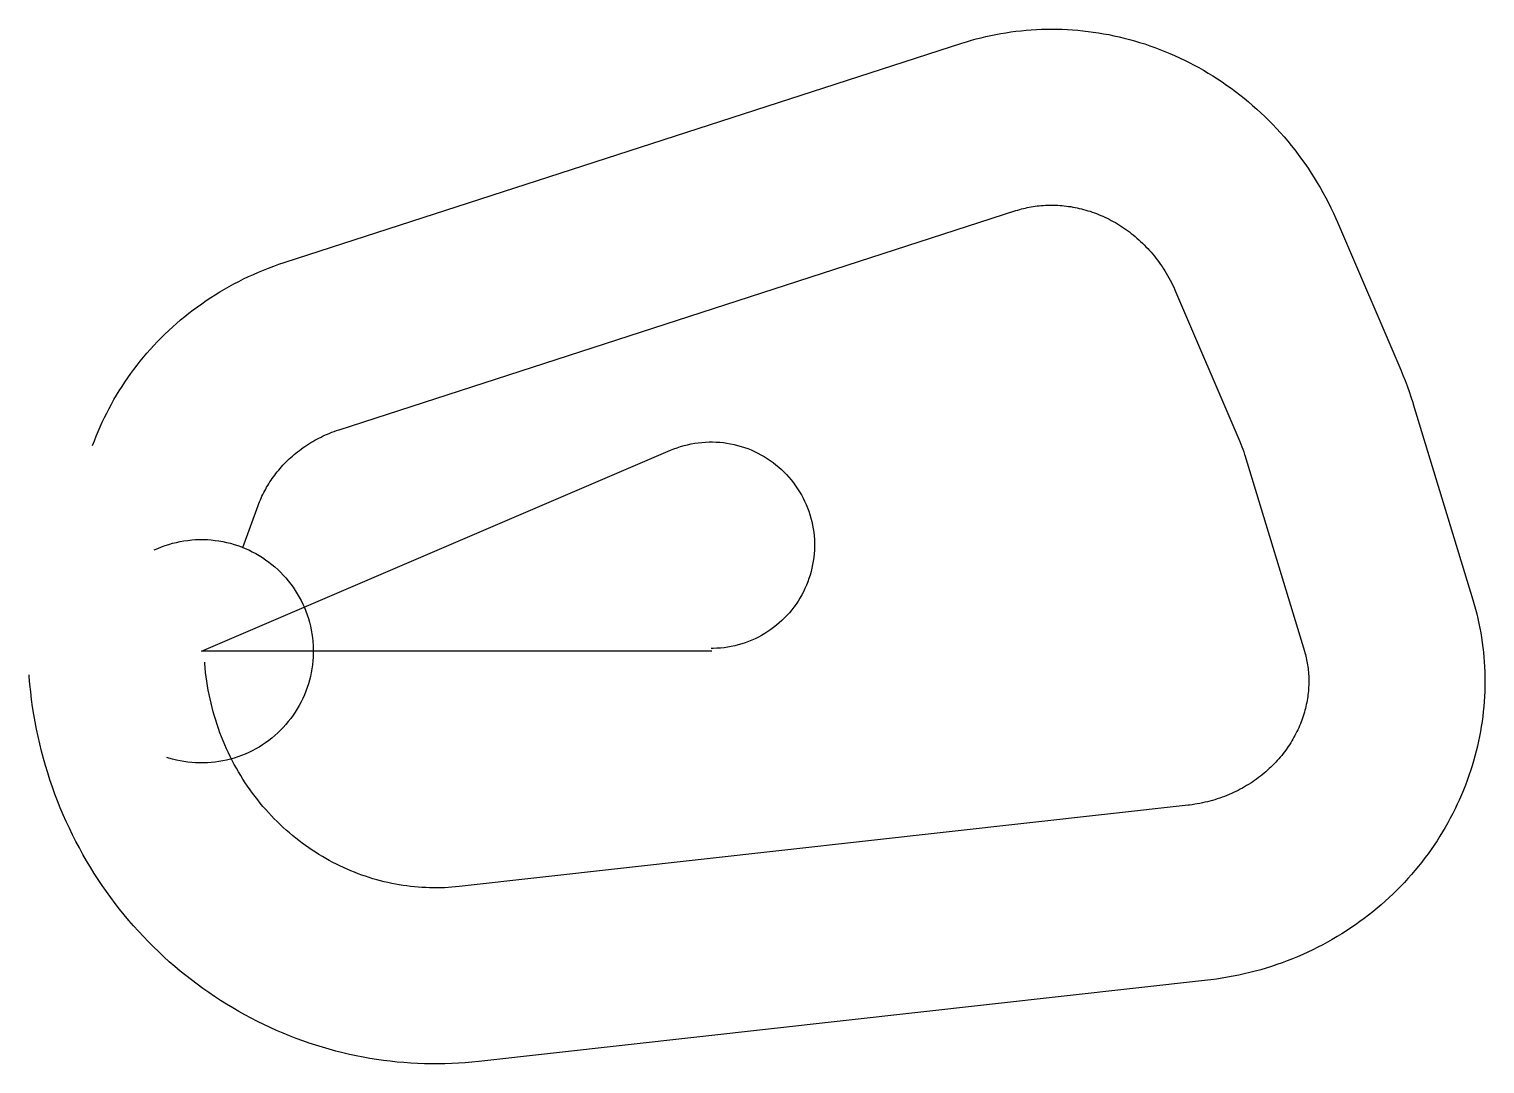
# Model space of a CAD drawing. Header units: metres. Extents: x -4503 to 33531, y -10784 to 16258.
import ezdxf

# ---------------------------------------------------------------- set-up
doc = ezdxf.new("R2010")
doc.units = ezdxf.units.M

msp = doc.modelspace()

# ---------------------------------------------------------------- linework, layer by layer
at = {"layer": 'Boundry', "color": 1}
for p, q in [((2183, 10167), (19864, 15890)), ((3600, 5790), (21280, 11514)), ((29680, 11210), (31333, 7354)), ((25452, 9398), (27104, 5542)), ((31659, 6460), (33217, 1339)), ((27258, 5122), (28816, 0)), ((1084, 2711), (1482, 3810)), ((25776, -4023), (6732, -6150)), ((26286, -8595), (7243, -10721))]:
    msp.add_line(p, q, dxfattribs=at)
at = {"layer": 'NorminalTrack', "color": 1}
msp.add_lwpolyline([(13332, 0), (0, 0), (12254, 5251), (12254, 5251), (12341, 5287), (12430, 5319), (12519, 5349), (12610, 5375), (12701, 5398), (12793, 5418), (12886, 5435), (12979, 5448), (13073, 5458), (13167, 5465), (13261, 5469), (13355, 5469), (13449, 5466), (13543, 5460), (13637, 5451), (13730, 5438), (13823, 5422), (13915, 5402), (14007, 5380), (14097, 5354), (14187, 5326), (14276, 5294), (14363, 5259), (14449, 5221), (14534, 5180), (14617, 5136), (14699, 5089), (14779, 5039), (14858, 4987), (14934, 4932), (15008, 4874), (15081, 4814), (15151, 4751), (15219, 4686), (15285, 4618), (15348, 4548), (15409, 4476), (15467, 4402), (15523, 4326), (15576, 4248), (15626, 4169), (15673, 4087), (15718, 4004), (15759, 3920), (15798, 3834), (15833, 3746), (15866, 3658), (15895, 3569), (15922, 3478), (15945, 3387), (15965, 3295), (15981, 3202), (15995, 3109), (16005, 3015), (16012, 2921), (16015, 2827), (16016, 2733), (16013, 2639), (16007, 2545), (15997, 2451), (15984, 2358), (15968, 2265), (15949, 2172), (15926, 2081), (15901, 1990), (15872, 1901), (15840, 1812), (15805, 1725), (15767, 1638), (15726, 1554), (15682, 1470), (15635, 1388), (15586, 1308), (15533, 1230), (15478, 1154), (15420, 1079), (15360, 1007), (15297, 937), (15232, 869), (15165, 803), (15095, 740), (15023, 679), (14949, 621), (14873, 565), (14795, 512), (14715, 462), (14634, 415), (14551, 370), (14466, 328), (14380, 290), (14293, 254), (14205, 222), (14115, 192), (14025, 166), (13933, 143), (13841, 123), (13748, 106), (13655, 93), (13562, 83), (13468, 76), (13373, 72), (13317, 72)], dxfattribs=at)
at = {"layer": 'WindSpiral', "color": 5}
for points in [[(19864, 15890), (19988, 15929), (20114, 15966), (20240, 16001), (20368, 16034), (20496, 16065), (20625, 16093), (20754, 16119), (20885, 16143), (21016, 16165), (21147, 16185), (21279, 16202), (21412, 16217), (21545, 16230), (21678, 16240), (21812, 16248), (21946, 16254), (22081, 16257), (22216, 16258), (22351, 16257), (22486, 16253), (22622, 16247), (22757, 16239), (22893, 16228), (23028, 16215), (23164, 16199), (23300, 16181), (23435, 16161), (23570, 16138), (23705, 16113), (23840, 16085), (23975, 16055), (24109, 16022), (24243, 15988), (24377, 15950), (24510, 15911), (24643, 15869), (24775, 15825), (24906, 15778), (25037, 15729), (25168, 15677), (25297, 15623), (25426, 15567), (25554, 15509), (25682, 15448), (25808, 15385), (25933, 15319), (26058, 15251), (26181, 15181), (26304, 15109), (26425, 15034), (26546, 14957), (26665, 14878), (26783, 14797), (26899, 14714), (27015, 14628), (27129, 14540), (27242, 14450), (27353, 14358), (27463, 14264), (27571, 14168), (27678, 14070), (27784, 13970), (27887, 13868), (27989, 13764), (28090, 13658), (28189, 13550), (28286, 13440), (28381, 13328), (28474, 13214), (28566, 13099), (28656, 12982), (28743, 12863), (28829, 12742), (28913, 12620), (28995, 12496), (29075, 12371), (29152, 12244), (29228, 12115), (29301, 11985), (29373, 11853), (29442, 11720), (29509, 11586), (29573, 11450), (29635, 11313), (29680, 11210)], [(21280, 11514), (21328, 11529), (21377, 11543), (21426, 11557), (21476, 11570), (21526, 11582), (21576, 11593), (21627, 11603), (21679, 11612), (21730, 11621), (21782, 11629), (21835, 11636), (21888, 11642), (21941, 11647), (21994, 11651), (22048, 11654), (22102, 11656), (22156, 11658), (22211, 11658), (22266, 11658), (22321, 11656), (22376, 11654), (22431, 11650), (22487, 11646), (22543, 11640), (22598, 11634), (22654, 11626), (22710, 11618), (22767, 11608), (22823, 11598), (22879, 11586), (22935, 11574), (22992, 11560), (23048, 11546), (23104, 11530), (23160, 11513), (23217, 11496), (23273, 11477), (23329, 11457), (23384, 11436), (23440, 11414), (23495, 11391), (23551, 11367), (23606, 11342), (23661, 11315), (23715, 11288), (23769, 11260), (23823, 11230), (23877, 11200), (23931, 11168), (23984, 11136), (24036, 11102), (24088, 11068), (24140, 11032), (24192, 10995), (24243, 10957), (24293, 10919), (24343, 10879), (24392, 10838), (24441, 10796), (24490, 10753), (24537, 10709), (24585, 10664), (24631, 10619), (24677, 10572), (24722, 10524), (24767, 10475), (24811, 10426), (24854, 10375), (24896, 10323), (24938, 10271), (24979, 10218), (25019, 10163), (25058, 10108), (25097, 10052), (25134, 9995), (25171, 9937), (25207, 9879), (25242, 9819), (25276, 9759), (25309, 9698), (25341, 9636), (25372, 9574), (25402, 9510), (25431, 9446), (25452, 9398)], [(-2844, 5375), (-2798, 5498), (-2750, 5621), (-2699, 5743), (-2647, 5865), (-2592, 5986), (-2535, 6106), (-2476, 6225), (-2415, 6343), (-2351, 6461), (-2286, 6578), (-2218, 6693), (-2148, 6808), (-2076, 6921), (-2002, 7034), (-1925, 7145), (-1847, 7256), (-1767, 7365), (-1684, 7473), (-1600, 7579), (-1513, 7685), (-1425, 7789), (-1335, 7891), (-1242, 7992), (-1148, 8092), (-1052, 8190), (-954, 8287), (-854, 8382), (-752, 8475), (-649, 8567), (-544, 8658), (-437, 8746), (-328, 8833), (-218, 8918), (-106, 9001), (8, 9083), (123, 9162), (240, 9240), (358, 9316), (478, 9389), (600, 9461), (722, 9531), (847, 9599), (972, 9665), (1099, 9728), (1227, 9790), (1357, 9849), (1488, 9906), (1620, 9961), (1753, 10014), (1887, 10064), (2022, 10113), (2159, 10159), (2183, 10167)], [(31333, 7354), (31391, 7215), (31447, 7074), (31500, 6933), (31551, 6790), (31600, 6646), (31647, 6501), (31659, 6460)], [(1482, 3810), (1500, 3859), (1519, 3907), (1539, 3955), (1559, 4002), (1581, 4050), (1603, 4098), (1627, 4145), (1651, 4192), (1677, 4239), (1703, 4286), (1730, 4332), (1758, 4378), (1787, 4424), (1817, 4470), (1848, 4515), (1880, 4560), (1913, 4604), (1946, 4648), (1981, 4692), (2017, 4735), (2053, 4778), (2090, 4820), (2128, 4862), (2168, 4903), (2207, 4944), (2248, 4984), (2290, 5024), (2333, 5063), (2376, 5102), (2420, 5140), (2465, 5177), (2511, 5214), (2558, 5250), (2606, 5285), (2654, 5320), (2703, 5354), (2753, 5387), (2804, 5420), (2856, 5451), (2908, 5482), (2961, 5512), (3015, 5542), (3069, 5570), (3124, 5598), (3180, 5625), (3236, 5651), (3294, 5676), (3351, 5700), (3410, 5723), (3469, 5745), (3529, 5766), (3589, 5787), (3600, 5790)], [(27104, 5542), (27132, 5477), (27158, 5411), (27183, 5345), (27207, 5277), (27230, 5209), (27252, 5141), (27258, 5122)], [(-1234, 2646), (-1141, 2688), (-1046, 2726), (-951, 2761), (-854, 2792), (-756, 2820), (-657, 2845), (-557, 2866), (-457, 2884), (-356, 2898), (-254, 2909), (-153, 2916), (-51, 2919), (51, 2919), (153, 2916), (254, 2909), (356, 2898), (457, 2884), (557, 2866), (657, 2845), (756, 2820), (854, 2792), (951, 2761), (1046, 2726), (1141, 2688), (1234, 2646), (1326, 2602), (1416, 2554), (1504, 2503), (1590, 2449), (1675, 2392), (1757, 2332), (1837, 2269), (1916, 2204), (1991, 2135), (2065, 2065), (2135, 1991), (2204, 1916), (2269, 1837), (2332, 1757), (2392, 1675), (2449, 1590), (2503, 1504), (2554, 1416), (2602, 1326), (2646, 1234), (2688, 1141), (2726, 1046), (2761, 951), (2792, 854), (2820, 756), (2845, 657), (2866, 557), (2884, 457), (2898, 356), (2909, 254), (2916, 153), (2919, 51), (2919, -51), (2916, -153), (2909, -254), (2898, -356), (2884, -457), (2866, -557), (2845, -657), (2820, -756), (2792, -854), (2761, -951), (2726, -1046), (2688, -1141), (2646, -1234), (2602, -1326), (2554, -1416), (2503, -1504), (2449, -1590), (2392, -1675), (2332, -1757), (2269, -1837), (2204, -1916), (2135, -1991), (2065, -2065), (1991, -2135), (1916, -2204), (1837, -2269), (1757, -2332), (1675, -2392), (1590, -2449), (1504, -2503), (1416, -2554), (1326, -2602), (1234, -2646), (1141, -2688), (1046, -2726), (951, -2761), (854, -2792), (756, -2820), (657, -2845), (557, -2866), (457, -2884), (356, -2898), (254, -2909), (153, -2916), (51, -2919), (-51, -2919), (-153, -2916), (-254, -2909), (-356, -2898), (-457, -2884), (-557, -2866), (-657, -2845), (-756, -2820), (-854, -2792), (-902, -2777)], [(33217, 1339), (33252, 1218), (33286, 1097), (33317, 975), (33346, 852), (33374, 729), (33399, 605), (33422, 480), (33442, 355), (33461, 229), (33478, 102), (33492, -25), (33504, -153), (33514, -280), (33522, -409), (33527, -538), (33530, -667), (33531, -796), (33530, -925), (33526, -1055), (33520, -1185), (33512, -1315), (33502, -1445), (33489, -1575), (33474, -1705), (33457, -1835), (33437, -1965), (33415, -2095), (33391, -2225), (33365, -2354), (33336, -2484), (33305, -2613), (33271, -2741), (33235, -2869), (33197, -2997), (33157, -3125), (33114, -3251), (33069, -3378), (33022, -3504), (32973, -3629), (32921, -3753), (32867, -3877), (32811, -4000), (32752, -4122), (32691, -4244), (32628, -4364), (32563, -4484), (32496, -4602), (32426, -4720), (32355, -4837), (32281, -4952), (32205, -5067), (32127, -5180), (32046, -5292), (31964, -5403), (31880, -5513), (31793, -5621), (31705, -5728), (31614, -5834), (31522, -5938), (31427, -6041), (31331, -6142), (31232, -6242), (31132, -6340), (31030, -6437), (30926, -6532), (30821, -6625), (30713, -6717), (30604, -6807), (30493, -6895), (30380, -6981), (30265, -7065), (30149, -7148), (30032, -7229), (29912, -7307), (29791, -7384), (29669, -7459), (29545, -7532), (29420, -7602), (29293, -7671), (29165, -7737), (29035, -7802), (28905, -7864), (28772, -7924), (28639, -7982), (28505, -8037), (28369, -8090), (28232, -8141), (28094, -8190), (27955, -8236), (27815, -8280), (27674, -8322), (27532, -8361), (27389, -8398), (27245, -8432), (27101, -8464), (26956, -8493), (26810, -8520), (26663, -8544), (26516, -8566), (26368, -8585), (26286, -8595)], [(28816, 0), (28829, -43), (28841, -87), (28852, -131), (28863, -176), (28873, -221), (28882, -267), (28890, -312), (28898, -359), (28905, -405), (28911, -452), (28916, -499), (28921, -547), (28925, -595), (28928, -643), (28930, -692), (28931, -740), (28931, -789), (28931, -839), (28929, -888), (28927, -938), (28924, -988), (28920, -1038), (28915, -1088), (28909, -1138), (28902, -1189), (28895, -1239), (28886, -1290), (28877, -1341), (28866, -1392), (28855, -1443), (28843, -1493), (28830, -1544), (28815, -1595), (28800, -1646), (28784, -1697), (28767, -1748), (28749, -1798), (28730, -1849), (28710, -1900), (28689, -1950), (28667, -2000), (28644, -2050), (28620, -2100), (28596, -2149), (28570, -2199), (28543, -2248), (28515, -2297), (28487, -2345), (28457, -2394), (28426, -2442), (28395, -2489), (28362, -2537), (28329, -2583), (28294, -2630), (28259, -2676), (28222, -2722), (28185, -2767), (28147, -2811), (28107, -2856), (28067, -2899), (28026, -2942), (27984, -2985), (27941, -3027), (27898, -3068), (27853, -3109), (27807, -3149), (27761, -3189), (27714, -3228), (27666, -3266), (27617, -3303), (27567, -3340), (27516, -3376), (27465, -3412), (27412, -3446), (27359, -3480), (27305, -3513), (27251, -3545), (27195, -3576), (27139, -3606), (27082, -3636), (27025, -3665), (26966, -3692), (26907, -3719), (26848, -3745), (26787, -3770), (26726, -3794), (26665, -3817), (26602, -3839), (26540, -3860), (26476, -3879), (26412, -3898), (26348, -3916), (26283, -3933), (26217, -3948), (26151, -3963), (26084, -3976), (26017, -3989), (25950, -4000), (25882, -4010), (25814, -4019), (25776, -4023)], [(6732, -6150), (6636, -6160), (6540, -6168), (6443, -6174), (6346, -6179), (6249, -6183), (6152, -6184), (6054, -6184), (5956, -6182), (5858, -6178), (5759, -6173), (5661, -6166), (5562, -6157), (5464, -6146), (5365, -6134), (5266, -6120), (5168, -6104), (5069, -6086), (4971, -6067), (4872, -6046), (4774, -6023), (4676, -5998), (4578, -5972), (4481, -5944), (4383, -5914), (4286, -5882), (4190, -5848), (4093, -5813), (3997, -5776), (3902, -5737), (3807, -5697), (3713, -5654), (3619, -5610), (3525, -5564), (3433, -5517), (3340, -5468), (3249, -5417), (3158, -5364), (3068, -5310), (2979, -5254), (2890, -5196), (2803, -5136), (2716, -5075), (2630, -5013), (2545, -4948), (2461, -4882), (2378, -4815), (2296, -4746), (2215, -4675), (2135, -4602), (2056, -4529), (1978, -4453), (1902, -4376), (1826, -4298), (1752, -4218), (1679, -4137), (1607, -4054), (1537, -3970), (1468, -3884), (1400, -3797), (1334, -3709), (1269, -3619), (1206, -3528), (1144, -3436), (1084, -3342), (1025, -3247), (967, -3151), (911, -3054), (857, -2956), (804, -2856), (753, -2755), (704, -2654), (656, -2551), (610, -2447), (566, -2342), (524, -2236), (483, -2130), (444, -2022), (407, -1913), (372, -1804), (338, -1694), (307, -1582), (277, -1471), (249, -1358), (223, -1245), (199, -1131), (177, -1016), (157, -901), (139, -785), (123, -669), (109, -552), (97, -435), (87, -317), (85, -287)], [(7243, -10721), (7067, -10740), (6891, -10755), (6714, -10767), (6537, -10775), (6359, -10781), (6182, -10784), (6004, -10783), (5825, -10780), (5647, -10773), (5468, -10764), (5290, -10751), (5111, -10735), (4933, -10716), (4755, -10693), (4576, -10668), (4398, -10639), (4221, -10607), (4044, -10573), (3867, -10535), (3690, -10493), (3514, -10449), (3339, -10402), (3164, -10351), (2990, -10298), (2817, -10241), (2644, -10181), (2473, -10118), (2302, -10052), (2132, -9983), (1963, -9911), (1796, -9836), (1629, -9758), (1464, -9677), (1299, -9592), (1136, -9505), (975, -9415), (815, -9322), (656, -9226), (499, -9128), (343, -9026), (189, -8922), (36, -8814), (-114, -8704), (-264, -8591), (-411, -8476), (-556, -8358), (-700, -8237), (-841, -8113), (-981, -7987), (-1118, -7858), (-1253, -7727), (-1387, -7593), (-1518, -7457), (-1646, -7318), (-1773, -7177), (-1897, -7033), (-2019, -6888), (-2138, -6739), (-2255, -6589), (-2370, -6437), (-2482, -6282), (-2591, -6125), (-2698, -5966), (-2802, -5805), (-2903, -5642), (-3002, -5477), (-3097, -5310), (-3190, -5141), (-3281, -4971), (-3368, -4799), (-3452, -4625), (-3534, -4449), (-3612, -4272), (-3688, -4093), (-3760, -3913), (-3829, -3731), (-3895, -3548), (-3959, -3363), (-4018, -3177), (-4075, -2990), (-4129, -2802), (-4179, -2612), (-4226, -2422), (-4270, -2230), (-4310, -2038), (-4347, -1844), (-4381, -1650), (-4412, -1455), (-4439, -1259), (-4462, -1063), (-4483, -866), (-4500, -668), (-4503, -618)]]:
    msp.add_lwpolyline(points, dxfattribs=at)

doc.saveas('drawing.dxf')
